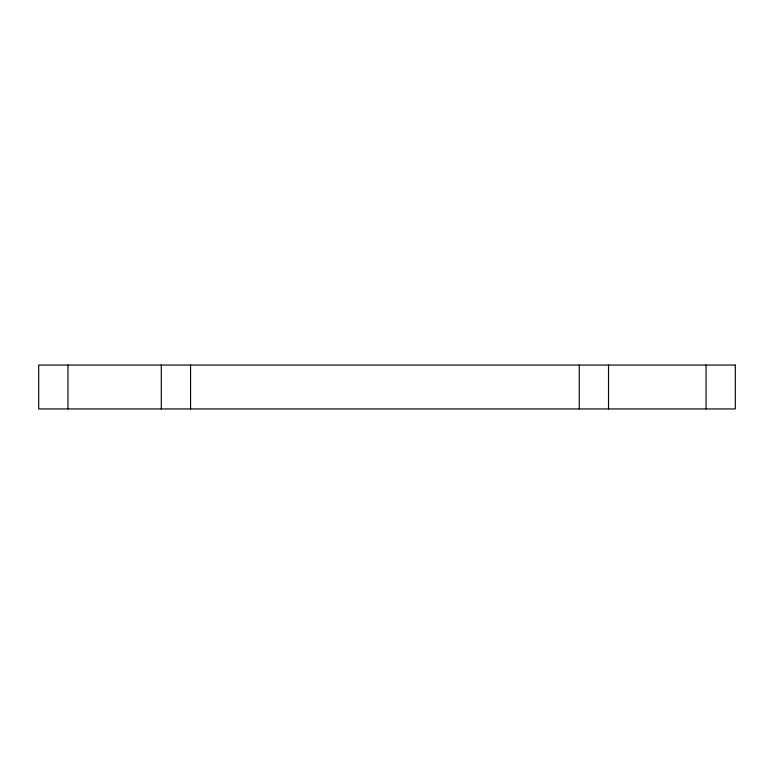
<?xml version="1.0" encoding="UTF-8"?>
<svg xmlns="http://www.w3.org/2000/svg" width="774" height="774" viewBox="0 0 774 774"><rect width="100%" height="100%" fill="white"/><g stroke="black" fill="none" stroke-linecap="round" stroke-linejoin="round"><path stroke-width="1.16" d="M706.043 365.057L706.043 408.943M608.528 365.057L608.528 408.943M579.271 365.057L579.271 408.943M190.559 365.057L190.559 408.943M161.302 365.057L161.302 408.943M67.957 365.057L67.957 408.943M735.3 365.057L38.7 365.057L38.7 408.943L735.3 408.943L735.3 365.057"/></g></svg>
